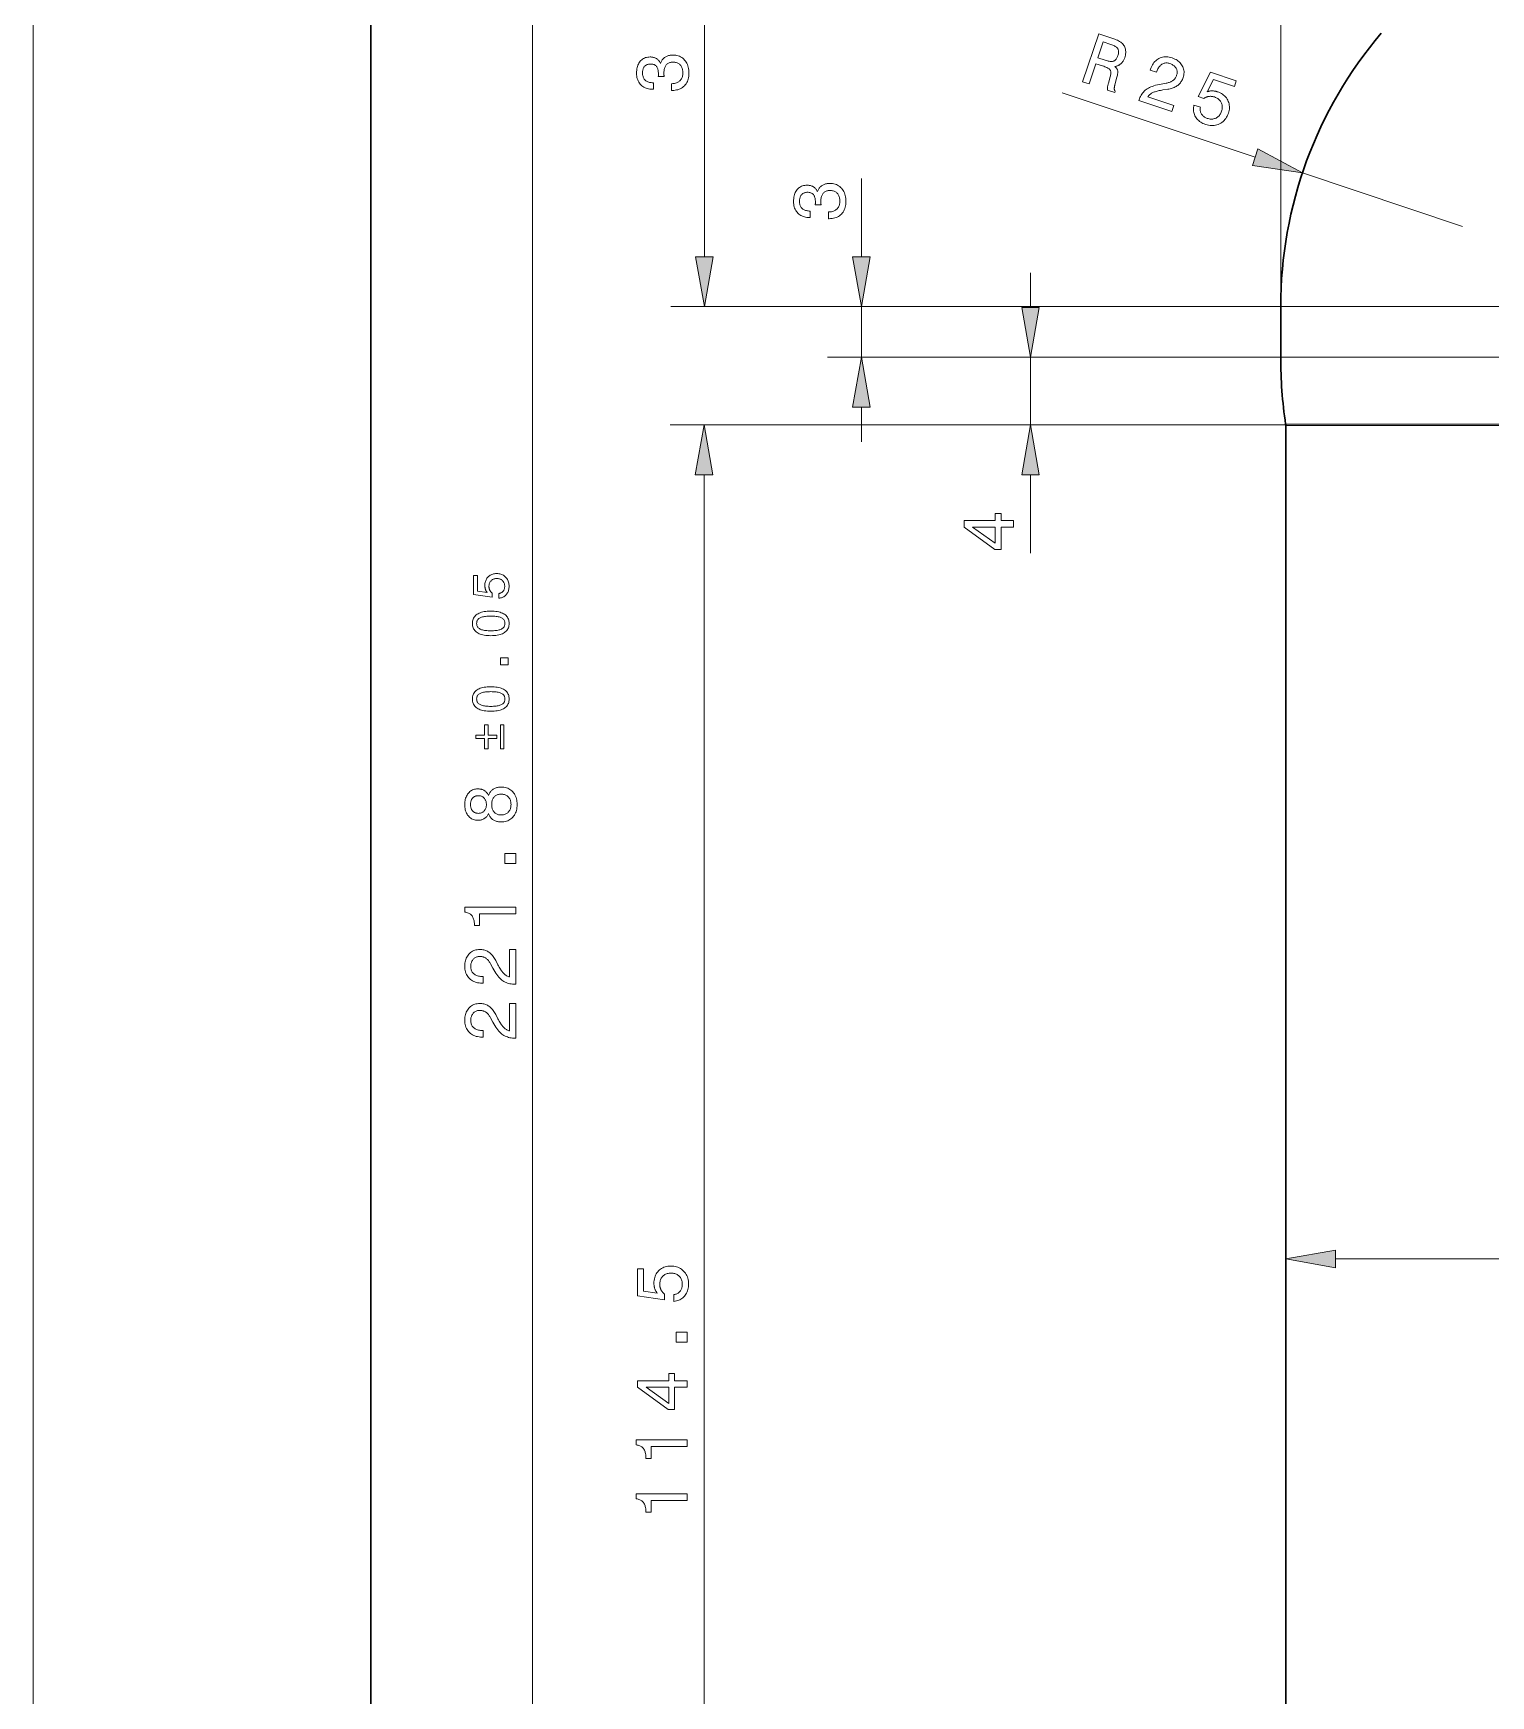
# Model space of a CAD drawing. Extents: x 0 to 297, y 0 to 420.
# Drawn here: x 0 to 86.4, y 210 to 308.5 of the extents above; entities that cross this region are included whole.
import ezdxf

# ---------------------------------------------------------------- set-up
doc = ezdxf.new("R2010")
doc.units = 0

msp = doc.modelspace()

# ---------------------------------------------------------------- linework, layer by layer
at = {"color": 7, "lineweight": 13}
for p, q in [((0, 0), (0, 420)), ((29.582, 154.747), (29.582, 370.638)), ((73.907, 292.293), (73.907, 330.163)), ((39.765, 295.247), (39.765, 320.338)), ((73.907, 292.293), (37.765, 292.293)), ((73.907, 292.293), (47.064, 292.293)), ((139.153, 292.293), (73.907, 292.293)), ((73.907, 289.293), (47.064, 289.293)), ((139.153, 289.293), (73.907, 289.293)), ((74.207, 285.293), (37.74, 285.293)), ((138.894, 285.329), (74.201, 285.329)), ((138.89, 285.255), (74.207, 285.255)), ((39.74, 173.747), (39.74, 282.338)), ((77.161, 235.88), (140.152, 235.88))]:
    msp.add_line(p, q, dxfattribs=at)
at = {"color": 7, "lineweight": 30}
for p, q in [((20, 5), (20, 415)), ((74.207, 170.83), (74.207, 285.255))]:
    msp.add_line(p, q, dxfattribs=at)
at = {"color": 7, "lineweight": 13, "ltscale": 0.301139}
msp.add_line((72.392, 301.148), (60.967, 304.964), dxfattribs=at)
at = {"color": 7, "lineweight": 13, "ltscale": 0.116125}
for p, q in [((49.064, 295.247), (49.064, 299.892)), ((59.084, 277.693), (59.084, 282.338))]:
    msp.add_line(p, q, dxfattribs=at)
at = {"color": 7, "lineweight": 13, "ltscale": 0.25}
msp.add_line((84.679, 297.044), (75.194, 300.212), dxfattribs=at)
at = {"color": 7, "lineweight": 13, "ltscale": 0.05114}
msp.add_line((59.084, 292.247), (59.084, 294.293), dxfattribs=at)
at = {"color": 7, "lineweight": 13, "ltscale": 0.075}
msp.add_line((49.064, 289.293), (49.064, 292.293), dxfattribs=at)
at = {"color": 7, "lineweight": 30, "ltscale": 0.075}
msp.add_line((73.907, 289.293), (73.907, 292.293), dxfattribs=at)
at = {"color": 7, "lineweight": 13, "ltscale": 0.420566}
msp.add_line((73.907, 289.293), (57.084, 289.293), dxfattribs=at)
at = {"color": 7, "lineweight": 13, "ltscale": 0.1}
msp.add_line((59.084, 285.293), (59.084, 289.293), dxfattribs=at)
at = {"color": 7, "lineweight": 13, "ltscale": 0.051139}
msp.add_line((49.064, 284.293), (49.064, 286.338), dxfattribs=at)
at = {"color": 7, "lineweight": 13, "ltscale": 0.428067}
msp.add_line((74.207, 285.293), (57.084, 285.293), dxfattribs=at)
at = {"color": 7, "lineweight": 13}
for points in [[(62.174, 305.615), (63.123, 308.456), (64.073, 308.139), (64.155, 308.11), (64.23, 308.077), (64.301, 308.042), (64.366, 308.005), (64.426, 307.964), (64.48, 307.92), (64.529, 307.874), (64.573, 307.825), (64.611, 307.773), (64.644, 307.718), (64.671, 307.661), (64.693, 307.602), (64.709, 307.54), (64.719, 307.476), (64.724, 307.409), (64.723, 307.34), (64.716, 307.269), (64.704, 307.196), (64.686, 307.12), (64.663, 307.042), (64.646, 306.996), (64.628, 306.953), (64.609, 306.911), (64.589, 306.872), (64.567, 306.834), (64.543, 306.799), (64.518, 306.765), (64.492, 306.734), (64.464, 306.705), (64.435, 306.678), (64.405, 306.653), (64.373, 306.63), (64.34, 306.609), (64.306, 306.591), (64.27, 306.574), (64.233, 306.56), (64.195, 306.548), (64.155, 306.538), (64.114, 306.53), (64.072, 306.524), (64.099, 306.503), (64.123, 306.483), (64.146, 306.461), (64.166, 306.439), (64.185, 306.417), (64.201, 306.394), (64.215, 306.37), (64.227, 306.346), (64.237, 306.321), (64.244, 306.296), (64.25, 306.269), (64.254, 306.239), (64.255, 306.207), (64.254, 306.171), (64.252, 306.133), (64.247, 306.092), (64.24, 306.048), (64.231, 306.001), (64.22, 305.951), (64.207, 305.898), (64.083, 305.426), (64.075, 305.397), (64.069, 305.368), (64.063, 305.341), (64.058, 305.316), (64.054, 305.292), (64.051, 305.269), (64.049, 305.248), (64.047, 305.228), (64.047, 305.21), (64.048, 305.194), (64.049, 305.178), (64.051, 305.163), (64.054, 305.148), (64.058, 305.134), (64.063, 305.12), (64.069, 305.107), (64.075, 305.094), (64.083, 305.082), (64.091, 305.07), (64.1, 305.058), (64.074, 304.98), (63.644, 305.124), (63.642, 305.135), (63.64, 305.148), (63.639, 305.161), (63.638, 305.175), (63.638, 305.19), (63.638, 305.206), (63.639, 305.222), (63.64, 305.24), (63.642, 305.258), (63.644, 305.277), (63.647, 305.298), (63.65, 305.319), (63.654, 305.342), (63.659, 305.366), (63.664, 305.391), (63.67, 305.417), (63.676, 305.445), (63.683, 305.473), (63.691, 305.503), (63.699, 305.535), (63.802, 305.909), (63.816, 305.964), (63.827, 306.016), (63.835, 306.064), (63.84, 306.109), (63.842, 306.151), (63.841, 306.189), (63.838, 306.224), (63.831, 306.256), (63.821, 306.284), (63.809, 306.309), (63.792, 306.333), (63.768, 306.357), (63.738, 306.381), (63.701, 306.405), (63.658, 306.43), (63.608, 306.455), (63.552, 306.48), (63.49, 306.506), (63.42, 306.531), (63.345, 306.558), (62.955, 306.688), (62.554, 305.488)], [(63.851, 307.827), (63.387, 307.982), (63.071, 307.036), (63.509, 306.889), (63.574, 306.869), (63.636, 306.852), (63.695, 306.839), (63.75, 306.829), (63.802, 306.822), (63.85, 306.819), (63.896, 306.82), (63.938, 306.825), (63.976, 306.832), (64.012, 306.844), (64.045, 306.859), (64.076, 306.878), (64.106, 306.9), (64.133, 306.927), (64.16, 306.957), (64.184, 306.991), (64.207, 307.029), (64.228, 307.071), (64.248, 307.116), (64.266, 307.166), (64.281, 307.215), (64.293, 307.262), (64.3, 307.308), (64.305, 307.351), (64.306, 307.393), (64.303, 307.432), (64.297, 307.47), (64.287, 307.505), (64.273, 307.539), (64.257, 307.57), (64.236, 307.6), (64.21, 307.629), (64.181, 307.657), (64.147, 307.684), (64.108, 307.71), (64.066, 307.736), (64.019, 307.76), (63.967, 307.783), (63.911, 307.805)], [(37.824, 305.104), (37.824, 305.502), (37.886, 305.505), (37.945, 305.511), (38.001, 305.521), (38.055, 305.533), (38.105, 305.549), (38.153, 305.568), (38.197, 305.59), (38.239, 305.616), (38.278, 305.644), (38.314, 305.676), (38.348, 305.711), (38.377, 305.749), (38.403, 305.789), (38.426, 305.832), (38.445, 305.877), (38.461, 305.926), (38.473, 305.977), (38.481, 306.03), (38.487, 306.086), (38.488, 306.145), (38.487, 306.203), (38.482, 306.258), (38.474, 306.311), (38.463, 306.361), (38.449, 306.409), (38.431, 306.454), (38.411, 306.497), (38.387, 306.537), (38.36, 306.575), (38.33, 306.61), (38.298, 306.643), (38.262, 306.671), (38.225, 306.697), (38.185, 306.719), (38.143, 306.738), (38.098, 306.753), (38.051, 306.765), (38.002, 306.773), (37.95, 306.778), (37.896, 306.78), (37.847, 306.778), (37.8, 306.773), (37.755, 306.765), (37.713, 306.753), (37.673, 306.738), (37.635, 306.72), (37.599, 306.698), (37.565, 306.673), (37.534, 306.644), (37.505, 306.612), (37.478, 306.578), (37.454, 306.54), (37.433, 306.5), (37.415, 306.457), (37.4, 306.411), (37.387, 306.362), (37.377, 306.311), (37.37, 306.257), (37.366, 306.201), (37.365, 306.141), (37.365, 306.133), (37.365, 306.124), (37.365, 306.116), (37.365, 306.107), (37.365, 306.098), (37.365, 306.089), (37.366, 306.08), (37.366, 306.071), (37.366, 306.062), (37.367, 306.053), (37.367, 306.043), (37.368, 306.033), (37.368, 306.022), (37.369, 306.011), (37.369, 305.999), (37.37, 305.986), (37.371, 305.973), (37.372, 305.96), (37.372, 305.945), (37.373, 305.93), (37.034, 305.93), (37.034, 305.94), (37.035, 305.949), (37.035, 305.958), (37.035, 305.967), (37.036, 305.976), (37.036, 305.985), (37.036, 305.993), (37.036, 306.002), (37.037, 306.01), (37.037, 306.019), (37.037, 306.027), (37.037, 306.036), (37.037, 306.044), (37.038, 306.052), (37.038, 306.06), (37.038, 306.067), (37.038, 306.075), (37.038, 306.082), (37.038, 306.09), (37.038, 306.097), (37.037, 306.154), (37.033, 306.207), (37.028, 306.258), (37.02, 306.306), (37.009, 306.35), (36.997, 306.392), (36.982, 306.43), (36.964, 306.466), (36.945, 306.499), (36.923, 306.528), (36.899, 306.555), (36.872, 306.579), (36.843, 306.6), (36.812, 306.618), (36.778, 306.633), (36.742, 306.646), (36.703, 306.656), (36.662, 306.663), (36.618, 306.667), (36.572, 306.668), (36.528, 306.667), (36.485, 306.663), (36.445, 306.656), (36.407, 306.647), (36.371, 306.634), (36.337, 306.619), (36.305, 306.602), (36.275, 306.581), (36.248, 306.558), (36.222, 306.532), (36.199, 306.504), (36.178, 306.473), (36.16, 306.44), (36.144, 306.404), (36.13, 306.367), (36.119, 306.326), (36.111, 306.284), (36.105, 306.238), (36.101, 306.191), (36.1, 306.141), (36.101, 306.085), (36.106, 306.032), (36.114, 305.982), (36.126, 305.934), (36.14, 305.889), (36.158, 305.847), (36.179, 305.807), (36.204, 305.771), (36.231, 305.737), (36.262, 305.706), (36.296, 305.678), (36.333, 305.652), (36.373, 305.63), (36.416, 305.611), (36.462, 305.594), (36.512, 305.581), (36.564, 305.571), (36.619, 305.563), (36.677, 305.559), (36.739, 305.557), (36.739, 305.174), (36.709, 305.174), (36.623, 305.176), (36.54, 305.184), (36.461, 305.197), (36.385, 305.215), (36.313, 305.238), (36.245, 305.266), (36.18, 305.299), (36.119, 305.337), (36.061, 305.381), (36.007, 305.43), (35.957, 305.483), (35.913, 305.539), (35.874, 305.599), (35.84, 305.663), (35.811, 305.73), (35.787, 305.801), (35.769, 305.876), (35.756, 305.954), (35.748, 306.035), (35.746, 306.12), (35.748, 306.21), (35.754, 306.296), (35.765, 306.377), (35.78, 306.455), (35.799, 306.528), (35.822, 306.597), (35.85, 306.662), (35.882, 306.723), (35.918, 306.78), (35.959, 306.833), (36.003, 306.881), (36.05, 306.924), (36.101, 306.962), (36.156, 306.995), (36.214, 307.022), (36.275, 307.045), (36.339, 307.063), (36.407, 307.076), (36.478, 307.083), (36.553, 307.086), (36.596, 307.085), (36.637, 307.082), (36.678, 307.077), (36.717, 307.07), (36.754, 307.062), (36.791, 307.051), (36.826, 307.039), (36.86, 307.024), (36.893, 307.008), (36.924, 306.99), (36.954, 306.97), (36.983, 306.948), (37.01, 306.924), (37.035, 306.898), (37.06, 306.871), (37.082, 306.842), (37.103, 306.811), (37.123, 306.778), (37.141, 306.743), (37.158, 306.706), (37.177, 306.754), (37.198, 306.799), (37.22, 306.841), (37.245, 306.881), (37.271, 306.919), (37.3, 306.955), (37.331, 306.988), (37.363, 307.019), (37.398, 307.048), (37.434, 307.074), (37.473, 307.098), (37.513, 307.119), (37.555, 307.138), (37.598, 307.154), (37.644, 307.168), (37.691, 307.179), (37.739, 307.188), (37.79, 307.195), (37.842, 307.198), (37.896, 307.2), (37.981, 307.197), (38.062, 307.188), (38.14, 307.173), (38.214, 307.152), (38.285, 307.126), (38.353, 307.093), (38.417, 307.055), (38.478, 307.011), (38.536, 306.96), (38.59, 306.904), (38.639, 306.843), (38.684, 306.779), (38.723, 306.71), (38.757, 306.637), (38.786, 306.561), (38.809, 306.48), (38.828, 306.396), (38.841, 306.308), (38.848, 306.216), (38.851, 306.12), (38.848, 306.029), (38.84, 305.942), (38.827, 305.859), (38.808, 305.779), (38.783, 305.703), (38.753, 305.631), (38.718, 305.563), (38.677, 305.498), (38.631, 305.437), (38.579, 305.38), (38.523, 305.328), (38.463, 305.281), (38.4, 305.239), (38.332, 305.203), (38.262, 305.173), (38.187, 305.148), (38.109, 305.129), (38.028, 305.115), (37.943, 305.107), (37.854, 305.104)], [(65.502, 304.503), (65.506, 304.515), (65.536, 304.598), (65.569, 304.676), (65.604, 304.75), (65.643, 304.82), (65.685, 304.886), (65.729, 304.948), (65.777, 305.006), (65.828, 305.06), (65.881, 305.109), (65.938, 305.155), (65.999, 305.197), (66.067, 305.237), (66.14, 305.275), (66.221, 305.311), (66.307, 305.345), (66.4, 305.376), (66.498, 305.405), (66.604, 305.432), (66.715, 305.457), (66.833, 305.479), (67.119, 305.53), (67.169, 305.54), (67.218, 305.551), (67.264, 305.564), (67.308, 305.578), (67.349, 305.593), (67.389, 305.609), (67.426, 305.627), (67.462, 305.647), (67.495, 305.667), (67.526, 305.689), (67.555, 305.713), (67.582, 305.738), (67.607, 305.765), (67.632, 305.794), (67.654, 305.824), (67.675, 305.856), (67.694, 305.89), (67.711, 305.925), (67.727, 305.962), (67.741, 306.001), (67.754, 306.046), (67.764, 306.09), (67.769, 306.133), (67.772, 306.176), (67.77, 306.218), (67.765, 306.259), (67.756, 306.3), (67.744, 306.34), (67.727, 306.379), (67.708, 306.417), (67.684, 306.455), (67.658, 306.49), (67.629, 306.523), (67.597, 306.553), (67.561, 306.582), (67.523, 306.609), (67.481, 306.634), (67.437, 306.656), (67.39, 306.677), (67.339, 306.695), (67.288, 306.71), (67.238, 306.721), (67.189, 306.728), (67.141, 306.73), (67.094, 306.728), (67.048, 306.722), (67.003, 306.712), (66.959, 306.697), (66.915, 306.678), (66.873, 306.655), (66.833, 306.628), (66.794, 306.597), (66.758, 306.563), (66.724, 306.525), (66.692, 306.483), (66.662, 306.438), (66.634, 306.389), (66.608, 306.337), (66.584, 306.281), (66.563, 306.221), (66.551, 306.187), (66.18, 306.311), (66.199, 306.369), (66.231, 306.456), (66.267, 306.538), (66.306, 306.614), (66.35, 306.685), (66.398, 306.751), (66.449, 306.811), (66.504, 306.865), (66.563, 306.914), (66.626, 306.958), (66.693, 306.996), (66.763, 307.029), (66.834, 307.054), (66.908, 307.074), (66.983, 307.087), (67.06, 307.093), (67.139, 307.093), (67.22, 307.086), (67.303, 307.073), (67.388, 307.054), (67.475, 307.028), (67.556, 306.998), (67.633, 306.964), (67.705, 306.927), (67.772, 306.887), (67.835, 306.842), (67.892, 306.794), (67.945, 306.743), (67.993, 306.688), (68.037, 306.629), (68.075, 306.567), (68.108, 306.502), (68.135, 306.436), (68.156, 306.369), (68.171, 306.301), (68.179, 306.232), (68.182, 306.161), (68.178, 306.089), (68.168, 306.016), (68.152, 305.942), (68.129, 305.867), (68.108, 305.809), (68.085, 305.754), (68.059, 305.701), (68.03, 305.651), (67.999, 305.604), (67.966, 305.558), (67.929, 305.516), (67.891, 305.475), (67.849, 305.438), (67.805, 305.402), (67.759, 305.369), (67.709, 305.339), (67.657, 305.31), (67.602, 305.284), (67.545, 305.26), (67.484, 305.239), (67.421, 305.219), (67.354, 305.202), (67.285, 305.187), (67.214, 305.174), (66.933, 305.133), (66.855, 305.119), (66.78, 305.106), (66.71, 305.092), (66.644, 305.077), (66.583, 305.061), (66.525, 305.045), (66.471, 305.028), (66.421, 305.011), (66.376, 304.993), (66.334, 304.975), (66.296, 304.955), (66.259, 304.934), (66.224, 304.912), (66.191, 304.888), (66.16, 304.863), (66.13, 304.837), (66.102, 304.809), (66.076, 304.78), (66.052, 304.75), (66.03, 304.718), (67.574, 304.203), (67.456, 303.851)], [(68.768, 304.237), (69.148, 304.111), (69.141, 304.064), (69.138, 304.02), (69.137, 303.976), (69.139, 303.933), (69.145, 303.892), (69.153, 303.851), (69.165, 303.812), (69.179, 303.774), (69.196, 303.737), (69.217, 303.702), (69.24, 303.668), (69.265, 303.636), (69.293, 303.605), (69.324, 303.577), (69.357, 303.551), (69.393, 303.526), (69.431, 303.504), (69.471, 303.483), (69.514, 303.465), (69.56, 303.448), (69.617, 303.431), (69.672, 303.419), (69.727, 303.41), (69.78, 303.406), (69.832, 303.406), (69.884, 303.41), (69.934, 303.418), (69.983, 303.431), (70.031, 303.448), (70.078, 303.469), (70.123, 303.494), (70.165, 303.522), (70.205, 303.553), (70.242, 303.588), (70.276, 303.627), (70.307, 303.668), (70.336, 303.713), (70.361, 303.762), (70.384, 303.813), (70.405, 303.868), (70.422, 303.926), (70.435, 303.982), (70.444, 304.037), (70.448, 304.091), (70.449, 304.143), (70.445, 304.195), (70.437, 304.245), (70.424, 304.294), (70.408, 304.341), (70.387, 304.388), (70.362, 304.432), (70.334, 304.474), (70.303, 304.514), (70.267, 304.55), (70.229, 304.584), (70.187, 304.615), (70.141, 304.644), (70.092, 304.67), (70.039, 304.693), (69.983, 304.714), (69.95, 304.724), (69.917, 304.733), (69.884, 304.741), (69.851, 304.746), (69.818, 304.751), (69.786, 304.753), (69.754, 304.755), (69.722, 304.754), (69.69, 304.753), (69.658, 304.749), (69.626, 304.744), (69.595, 304.738), (69.563, 304.73), (69.533, 304.721), (69.502, 304.71), (69.472, 304.698), (69.442, 304.684), (69.412, 304.668), (69.382, 304.652), (69.353, 304.633), (69.027, 304.742), (69.755, 306.175), (71.275, 305.667), (71.162, 305.331), (69.917, 305.747), (69.547, 305.02), (69.573, 305.03), (69.601, 305.04), (69.628, 305.048), (69.656, 305.056), (69.685, 305.062), (69.713, 305.067), (69.743, 305.071), (69.773, 305.074), (69.803, 305.076), (69.834, 305.076), (69.865, 305.076), (69.896, 305.074), (69.927, 305.072), (69.959, 305.068), (69.991, 305.063), (70.022, 305.057), (70.055, 305.05), (70.087, 305.042), (70.119, 305.032), (70.152, 305.022), (70.237, 304.991), (70.317, 304.955), (70.392, 304.916), (70.461, 304.873), (70.526, 304.825), (70.585, 304.773), (70.639, 304.718), (70.688, 304.658), (70.732, 304.594), (70.77, 304.527), (70.803, 304.456), (70.829, 304.384), (70.849, 304.311), (70.863, 304.236), (70.87, 304.159), (70.871, 304.081), (70.865, 304.002), (70.853, 303.921), (70.834, 303.839), (70.809, 303.756), (70.777, 303.669), (70.741, 303.587), (70.699, 303.511), (70.654, 303.44), (70.603, 303.374), (70.549, 303.313), (70.489, 303.258), (70.425, 303.208), (70.357, 303.164), (70.284, 303.124), (70.208, 303.091), (70.131, 303.064), (70.052, 303.044), (69.971, 303.031), (69.889, 303.025), (69.805, 303.025), (69.72, 303.032), (69.633, 303.045), (69.544, 303.065), (69.454, 303.092), (69.376, 303.121), (69.302, 303.153), (69.232, 303.189), (69.167, 303.229), (69.106, 303.272), (69.049, 303.319), (68.996, 303.369), (68.947, 303.423), (68.903, 303.481), (68.863, 303.542), (68.828, 303.606), (68.799, 303.671), (68.775, 303.737), (68.757, 303.805), (68.745, 303.874), (68.738, 303.944), (68.737, 304.015), (68.742, 304.088), (68.752, 304.162)], [(72.227, 300.654), (75.194, 300.212), (72.557, 301.642)], [(47.124, 297.503), (47.124, 297.902), (47.186, 297.905), (47.245, 297.911), (47.301, 297.92), (47.354, 297.933), (47.404, 297.949), (47.452, 297.968), (47.497, 297.99), (47.539, 298.015), (47.578, 298.044), (47.614, 298.076), (47.647, 298.111), (47.677, 298.148), (47.703, 298.188), (47.725, 298.231), (47.744, 298.277), (47.76, 298.325), (47.772, 298.376), (47.781, 298.43), (47.786, 298.486), (47.788, 298.545), (47.786, 298.603), (47.781, 298.658), (47.774, 298.711), (47.763, 298.761), (47.748, 298.809), (47.731, 298.854), (47.71, 298.897), (47.687, 298.937), (47.66, 298.975), (47.63, 299.01), (47.597, 299.042), (47.562, 299.071), (47.524, 299.096), (47.484, 299.118), (47.442, 299.137), (47.397, 299.152), (47.35, 299.164), (47.301, 299.173), (47.249, 299.178), (47.195, 299.179), (47.146, 299.178), (47.099, 299.173), (47.055, 299.164), (47.012, 299.153), (46.972, 299.138), (46.934, 299.119), (46.898, 299.097), (46.865, 299.072), (46.833, 299.044), (46.804, 299.012), (46.778, 298.977), (46.754, 298.939), (46.733, 298.899), (46.715, 298.856), (46.699, 298.81), (46.687, 298.762), (46.677, 298.711), (46.67, 298.657), (46.666, 298.6), (46.664, 298.541), (46.664, 298.532), (46.664, 298.524), (46.664, 298.515), (46.664, 298.506), (46.665, 298.497), (46.665, 298.489), (46.665, 298.48), (46.665, 298.47), (46.666, 298.461), (46.666, 298.452), (46.667, 298.443), (46.667, 298.432), (46.668, 298.422), (46.668, 298.41), (46.669, 298.398), (46.67, 298.386), (46.67, 298.373), (46.671, 298.359), (46.672, 298.345), (46.673, 298.33), (46.333, 298.33), (46.334, 298.339), (46.334, 298.348), (46.334, 298.357), (46.335, 298.366), (46.335, 298.375), (46.335, 298.384), (46.336, 298.393), (46.336, 298.401), (46.336, 298.41), (46.336, 298.418), (46.337, 298.427), (46.337, 298.435), (46.337, 298.443), (46.337, 298.451), (46.337, 298.459), (46.337, 298.467), (46.337, 298.474), (46.337, 298.482), (46.337, 298.489), (46.337, 298.496), (46.336, 298.553), (46.333, 298.607), (46.327, 298.657), (46.319, 298.705), (46.309, 298.75), (46.296, 298.791), (46.281, 298.83), (46.264, 298.865), (46.244, 298.898), (46.222, 298.928), (46.198, 298.954), (46.172, 298.978), (46.143, 298.999), (46.111, 299.017), (46.077, 299.033), (46.041, 299.045), (46.002, 299.055), (45.961, 299.062), (45.917, 299.066), (45.871, 299.068), (45.827, 299.066), (45.785, 299.062), (45.744, 299.055), (45.706, 299.046), (45.67, 299.034), (45.636, 299.019), (45.604, 299.001), (45.575, 298.981), (45.547, 298.958), (45.521, 298.932), (45.498, 298.903), (45.477, 298.873), (45.459, 298.839), (45.443, 298.804), (45.43, 298.766), (45.419, 298.726), (45.41, 298.683), (45.404, 298.638), (45.4, 298.59), (45.399, 298.541), (45.401, 298.485), (45.406, 298.431), (45.414, 298.381), (45.425, 298.333), (45.44, 298.288), (45.458, 298.246), (45.479, 298.207), (45.503, 298.17), (45.531, 298.136), (45.562, 298.105), (45.596, 298.077), (45.633, 298.052), (45.673, 298.03), (45.716, 298.01), (45.762, 297.994), (45.811, 297.98), (45.863, 297.97), (45.918, 297.963), (45.977, 297.958), (46.038, 297.957), (46.038, 297.573), (46.008, 297.573), (45.922, 297.576), (45.839, 297.583), (45.76, 297.596), (45.685, 297.614), (45.613, 297.637), (45.544, 297.665), (45.479, 297.698), (45.418, 297.737), (45.361, 297.78), (45.306, 297.829), (45.257, 297.882), (45.212, 297.939), (45.173, 297.999), (45.139, 298.063), (45.11, 298.13), (45.087, 298.201), (45.069, 298.275), (45.055, 298.353), (45.048, 298.435), (45.045, 298.52), (45.047, 298.609), (45.054, 298.695), (45.064, 298.777), (45.079, 298.854), (45.098, 298.928), (45.122, 298.997), (45.149, 299.062), (45.181, 299.123), (45.217, 299.18), (45.258, 299.232), (45.302, 299.28), (45.35, 299.323), (45.401, 299.361), (45.455, 299.394), (45.513, 299.422), (45.574, 299.445), (45.639, 299.462), (45.707, 299.475), (45.778, 299.483), (45.852, 299.485), (45.895, 299.484), (45.937, 299.481), (45.977, 299.477), (46.016, 299.47), (46.054, 299.461), (46.09, 299.451), (46.125, 299.438), (46.159, 299.424), (46.192, 299.407), (46.224, 299.389), (46.254, 299.369), (46.282, 299.347), (46.309, 299.323), (46.335, 299.298), (46.359, 299.27), (46.382, 299.241), (46.403, 299.21), (46.423, 299.177), (46.441, 299.142), (46.458, 299.106), (46.476, 299.153), (46.497, 299.198), (46.52, 299.241), (46.544, 299.281), (46.571, 299.319), (46.599, 299.354), (46.63, 299.388), (46.663, 299.419), (46.697, 299.447), (46.734, 299.474), (46.772, 299.497), (46.812, 299.519), (46.854, 299.538), (46.898, 299.554), (46.943, 299.568), (46.99, 299.579), (47.039, 299.588), (47.089, 299.594), (47.141, 299.598), (47.195, 299.599), (47.28, 299.596), (47.361, 299.587), (47.439, 299.572), (47.514, 299.552), (47.585, 299.525), (47.653, 299.493), (47.717, 299.454), (47.778, 299.41), (47.835, 299.36), (47.889, 299.304), (47.939, 299.243), (47.983, 299.178), (48.022, 299.109), (48.056, 299.037), (48.085, 298.96), (48.109, 298.88), (48.127, 298.796), (48.14, 298.707), (48.148, 298.615), (48.15, 298.52), (48.148, 298.429), (48.14, 298.342), (48.126, 298.258), (48.107, 298.179), (48.082, 298.103), (48.053, 298.031), (48.017, 297.962), (47.976, 297.898), (47.93, 297.837), (47.878, 297.78), (47.822, 297.727), (47.762, 297.68), (47.699, 297.639), (47.632, 297.603), (47.561, 297.572), (47.487, 297.548), (47.409, 297.528), (47.327, 297.514), (47.242, 297.506), (47.153, 297.503)], [(39.244, 295.247), (39.765, 292.293), (40.286, 295.247)], [(48.543, 295.247), (49.064, 292.293), (49.585, 295.247)], [(58.563, 292.247), (59.084, 289.293), (59.605, 292.247)], [(49.585, 286.338), (49.064, 289.293), (48.543, 286.338)], [(40.261, 282.338), (39.74, 285.293), (39.219, 282.338)], [(59.605, 282.338), (59.084, 285.293), (58.563, 282.338)], [(58.084, 279.23), (57.342, 279.23), (57.342, 277.912), (56.963, 277.912), (55.152, 279.226), (55.152, 279.618), (56.996, 279.618), (56.996, 280.046), (57.342, 280.046), (57.342, 279.618), (58.084, 279.618)], [(56.996, 278.275), (56.996, 279.23), (55.653, 279.23)], [(27.585, 275.018), (27.585, 275.298), (27.617, 275.304), (27.647, 275.312), (27.676, 275.321), (27.704, 275.332), (27.73, 275.345), (27.755, 275.359), (27.779, 275.376), (27.801, 275.394), (27.821, 275.413), (27.841, 275.435), (27.858, 275.458), (27.874, 275.482), (27.888, 275.507), (27.9, 275.534), (27.91, 275.562), (27.918, 275.591), (27.924, 275.621), (27.929, 275.652), (27.932, 275.685), (27.933, 275.719), (27.932, 275.76), (27.928, 275.8), (27.921, 275.838), (27.912, 275.875), (27.901, 275.909), (27.887, 275.942), (27.87, 275.974), (27.851, 276.004), (27.829, 276.032), (27.804, 276.058), (27.778, 276.083), (27.75, 276.105), (27.72, 276.124), (27.689, 276.141), (27.656, 276.155), (27.621, 276.166), (27.585, 276.175), (27.547, 276.182), (27.508, 276.185), (27.466, 276.187), (27.425, 276.185), (27.384, 276.182), (27.346, 276.175), (27.309, 276.166), (27.274, 276.155), (27.241, 276.141), (27.21, 276.125), (27.18, 276.105), (27.152, 276.084), (27.126, 276.06), (27.101, 276.034), (27.08, 276.006), (27.061, 275.976), (27.044, 275.944), (27.03, 275.911), (27.019, 275.876), (27.01, 275.839), (27.004, 275.801), (27, 275.761), (26.999, 275.719), (26.999, 275.695), (27.001, 275.671), (27.003, 275.647), (27.006, 275.624), (27.011, 275.602), (27.016, 275.58), (27.022, 275.558), (27.03, 275.537), (27.038, 275.516), (27.047, 275.495), (27.058, 275.475), (27.069, 275.456), (27.081, 275.437), (27.094, 275.419), (27.108, 275.401), (27.123, 275.383), (27.139, 275.366), (27.155, 275.35), (27.173, 275.334), (27.192, 275.319), (27.192, 275.078), (26.079, 275.244), (26.079, 276.365), (26.327, 276.365), (26.327, 275.446), (26.892, 275.362), (26.879, 275.377), (26.867, 275.393), (26.855, 275.409), (26.844, 275.426), (26.834, 275.444), (26.824, 275.462), (26.815, 275.48), (26.806, 275.5), (26.799, 275.519), (26.791, 275.54), (26.785, 275.56), (26.779, 275.581), (26.774, 275.603), (26.769, 275.625), (26.765, 275.647), (26.762, 275.669), (26.76, 275.692), (26.758, 275.716), (26.757, 275.739), (26.757, 275.763), (26.759, 275.827), (26.764, 275.887), (26.774, 275.946), (26.787, 276.002), (26.805, 276.055), (26.826, 276.106), (26.851, 276.154), (26.879, 276.2), (26.912, 276.243), (26.948, 276.283), (26.988, 276.321), (27.03, 276.354), (27.074, 276.384), (27.121, 276.409), (27.17, 276.431), (27.222, 276.449), (27.276, 276.463), (27.332, 276.473), (27.391, 276.478), (27.452, 276.48), (27.517, 276.478), (27.579, 276.472), (27.639, 276.462), (27.696, 276.447), (27.751, 276.428), (27.803, 276.405), (27.853, 276.378), (27.9, 276.347), (27.945, 276.311), (27.987, 276.272), (28.026, 276.229), (28.061, 276.183), (28.092, 276.135), (28.119, 276.084), (28.141, 276.031), (28.16, 275.976), (28.174, 275.917), (28.184, 275.857), (28.19, 275.793), (28.193, 275.728), (28.191, 275.669), (28.186, 275.613), (28.177, 275.559), (28.166, 275.507), (28.151, 275.456), (28.132, 275.408), (28.11, 275.362), (28.085, 275.318), (28.057, 275.276), (28.025, 275.236), (27.99, 275.198), (27.954, 275.164), (27.915, 275.134), (27.874, 275.107), (27.831, 275.083), (27.786, 275.063), (27.739, 275.047), (27.689, 275.034), (27.638, 275.024)], [(27.108, 272.8), (27.004, 272.802), (26.905, 272.807), (26.811, 272.817), (26.722, 272.83), (26.639, 272.846), (26.56, 272.867), (26.487, 272.891), (26.418, 272.919), (26.355, 272.95), (26.297, 272.986), (26.244, 273.025), (26.197, 273.067), (26.155, 273.113), (26.119, 273.162), (26.088, 273.214), (26.063, 273.27), (26.044, 273.329), (26.03, 273.392), (26.022, 273.458), (26.019, 273.527), (26.021, 273.597), (26.03, 273.664), (26.044, 273.727), (26.063, 273.786), (26.088, 273.842), (26.118, 273.895), (26.154, 273.944), (26.195, 273.989), (26.242, 274.031), (26.295, 274.07), (26.353, 274.105), (26.416, 274.136), (26.484, 274.163), (26.557, 274.187), (26.636, 274.208), (26.72, 274.224), (26.809, 274.237), (26.903, 274.246), (27.003, 274.252), (27.108, 274.253), (27.212, 274.252), (27.312, 274.246), (27.406, 274.237), (27.495, 274.224), (27.578, 274.208), (27.657, 274.187), (27.73, 274.163), (27.798, 274.136), (27.861, 274.105), (27.918, 274.07), (27.97, 274.031), (28.017, 273.989), (28.058, 273.944), (28.094, 273.895), (28.124, 273.842), (28.149, 273.786), (28.168, 273.727), (28.182, 273.664), (28.19, 273.597), (28.193, 273.527), (28.19, 273.458), (28.181, 273.392), (28.168, 273.329), (28.148, 273.27), (28.124, 273.214), (28.093, 273.162), (28.057, 273.113), (28.016, 273.067), (27.969, 273.025), (27.917, 272.986), (27.859, 272.95), (27.796, 272.919), (27.728, 272.891), (27.655, 272.867), (27.576, 272.846), (27.493, 272.83), (27.404, 272.817), (27.311, 272.807), (27.212, 272.802)], [(27.108, 273.089), (27.192, 273.09), (27.272, 273.093), (27.347, 273.099), (27.418, 273.106), (27.484, 273.116), (27.545, 273.127), (27.601, 273.141), (27.653, 273.157), (27.701, 273.175), (27.743, 273.195), (27.781, 273.218), (27.816, 273.243), (27.846, 273.27), (27.872, 273.299), (27.894, 273.331), (27.912, 273.366), (27.926, 273.403), (27.937, 273.442), (27.943, 273.483), (27.945, 273.527), (27.943, 273.572), (27.937, 273.613), (27.927, 273.653), (27.913, 273.689), (27.895, 273.724), (27.873, 273.756), (27.847, 273.785), (27.817, 273.812), (27.783, 273.837), (27.745, 273.859), (27.703, 273.878), (27.656, 273.896), (27.604, 273.912), (27.548, 273.925), (27.486, 273.937), (27.42, 273.946), (27.349, 273.953), (27.274, 273.959), (27.193, 273.962), (27.108, 273.963), (27.022, 273.962), (26.942, 273.959), (26.866, 273.953), (26.795, 273.946), (26.728, 273.937), (26.667, 273.925), (26.61, 273.912), (26.558, 273.896), (26.511, 273.878), (26.469, 273.859), (26.431, 273.837), (26.397, 273.812), (26.367, 273.785), (26.341, 273.756), (26.319, 273.724), (26.301, 273.689), (26.288, 273.653), (26.278, 273.613), (26.272, 273.572), (26.27, 273.527), (26.272, 273.483), (26.278, 273.442), (26.288, 273.403), (26.302, 273.366), (26.32, 273.331), (26.342, 273.299), (26.368, 273.27), (26.399, 273.243), (26.433, 273.218), (26.471, 273.195), (26.514, 273.175), (26.561, 273.157), (26.613, 273.141), (26.67, 273.127), (26.731, 273.116), (26.797, 273.106), (26.868, 273.099), (26.943, 273.093), (27.023, 273.09)], [(28.132, 271.081), (27.682, 271.081), (27.682, 271.498), (28.132, 271.498)], [(27.108, 268.322), (27.004, 268.324), (26.905, 268.33), (26.811, 268.339), (26.722, 268.352), (26.639, 268.369), (26.56, 268.389), (26.487, 268.414), (26.418, 268.441), (26.355, 268.473), (26.297, 268.508), (26.244, 268.547), (26.197, 268.59), (26.155, 268.635), (26.119, 268.684), (26.088, 268.737), (26.063, 268.793), (26.044, 268.852), (26.03, 268.914), (26.022, 268.981), (26.019, 269.05), (26.021, 269.12), (26.03, 269.186), (26.044, 269.249), (26.063, 269.309), (26.088, 269.365), (26.118, 269.417), (26.154, 269.466), (26.195, 269.512), (26.242, 269.554), (26.295, 269.592), (26.353, 269.627), (26.416, 269.658), (26.484, 269.686), (26.557, 269.71), (26.636, 269.73), (26.72, 269.747), (26.809, 269.759), (26.903, 269.769), (27.003, 269.774), (27.108, 269.776), (27.212, 269.774), (27.312, 269.769), (27.406, 269.759), (27.495, 269.747), (27.578, 269.73), (27.657, 269.71), (27.73, 269.686), (27.798, 269.658), (27.861, 269.627), (27.918, 269.592), (27.97, 269.554), (28.017, 269.512), (28.058, 269.466), (28.094, 269.417), (28.124, 269.365), (28.149, 269.309), (28.168, 269.249), (28.182, 269.186), (28.19, 269.12), (28.193, 269.05), (28.19, 268.981), (28.181, 268.914), (28.168, 268.852), (28.148, 268.793), (28.124, 268.737), (28.093, 268.684), (28.057, 268.635), (28.016, 268.59), (27.969, 268.547), (27.917, 268.508), (27.859, 268.473), (27.796, 268.441), (27.728, 268.414), (27.655, 268.389), (27.576, 268.369), (27.493, 268.352), (27.404, 268.339), (27.311, 268.33), (27.212, 268.324)], [(27.108, 268.612), (27.192, 268.613), (27.272, 268.616), (27.347, 268.621), (27.418, 268.629), (27.484, 268.638), (27.545, 268.65), (27.601, 268.664), (27.653, 268.68), (27.701, 268.698), (27.743, 268.718), (27.781, 268.74), (27.816, 268.765), (27.846, 268.792), (27.872, 268.822), (27.894, 268.854), (27.912, 268.888), (27.926, 268.925), (27.937, 268.964), (27.943, 269.006), (27.945, 269.05), (27.943, 269.094), (27.937, 269.136), (27.927, 269.175), (27.913, 269.212), (27.895, 269.246), (27.873, 269.278), (27.847, 269.308), (27.817, 269.335), (27.783, 269.359), (27.745, 269.381), (27.703, 269.401), (27.656, 269.419), (27.604, 269.434), (27.548, 269.448), (27.486, 269.459), (27.42, 269.469), (27.349, 269.476), (27.274, 269.481), (27.193, 269.484), (27.108, 269.485), (27.022, 269.484), (26.942, 269.481), (26.866, 269.476), (26.795, 269.469), (26.728, 269.459), (26.667, 269.448), (26.61, 269.434), (26.558, 269.419), (26.511, 269.401), (26.469, 269.381), (26.431, 269.359), (26.397, 269.335), (26.367, 269.308), (26.341, 269.278), (26.319, 269.246), (26.301, 269.212), (26.288, 269.175), (26.278, 269.136), (26.272, 269.094), (26.27, 269.05), (26.272, 269.006), (26.278, 268.964), (26.288, 268.925), (26.302, 268.888), (26.32, 268.854), (26.342, 268.822), (26.368, 268.792), (26.399, 268.765), (26.433, 268.74), (26.471, 268.718), (26.514, 268.698), (26.561, 268.68), (26.613, 268.664), (26.67, 268.65), (26.731, 268.638), (26.797, 268.629), (26.868, 268.621), (26.943, 268.616), (27.023, 268.613)], [(27.474, 266.706), (26.95, 266.706), (26.95, 266.107), (26.745, 266.107), (26.745, 266.706), (26.225, 266.706), (26.225, 266.915), (26.745, 266.915), (26.745, 267.514), (26.95, 267.514), (26.95, 266.915), (27.474, 266.915)], [(27.679, 266.107), (27.679, 267.514), (27.887, 267.514), (27.887, 266.107)], [(26.967, 262.261), (26.948, 262.222), (26.928, 262.186), (26.907, 262.151), (26.884, 262.118), (26.86, 262.087), (26.835, 262.059), (26.808, 262.032), (26.78, 262.007), (26.751, 261.984), (26.72, 261.964), (26.689, 261.945), (26.655, 261.928), (26.62, 261.913), (26.584, 261.9), (26.547, 261.889), (26.507, 261.88), (26.467, 261.873), (26.425, 261.868), (26.382, 261.865), (26.337, 261.865), (26.269, 261.867), (26.204, 261.875), (26.142, 261.888), (26.082, 261.906), (26.025, 261.929), (25.971, 261.957), (25.919, 261.991), (25.869, 262.03), (25.822, 262.074), (25.778, 262.123), (25.737, 262.176), (25.701, 262.232), (25.668, 262.292), (25.64, 262.354), (25.617, 262.42), (25.597, 262.489), (25.582, 262.561), (25.572, 262.636), (25.565, 262.715), (25.563, 262.796), (25.565, 262.878), (25.572, 262.957), (25.582, 263.032), (25.597, 263.104), (25.617, 263.173), (25.64, 263.239), (25.668, 263.302), (25.701, 263.361), (25.737, 263.417), (25.778, 263.47), (25.822, 263.519), (25.869, 263.562), (25.919, 263.601), (25.971, 263.634), (26.025, 263.662), (26.082, 263.685), (26.142, 263.703), (26.204, 263.716), (26.269, 263.724), (26.337, 263.726), (26.382, 263.725), (26.426, 263.722), (26.468, 263.717), (26.509, 263.711), (26.548, 263.702), (26.586, 263.691), (26.622, 263.679), (26.657, 263.664), (26.691, 263.648), (26.723, 263.629), (26.753, 263.609), (26.782, 263.586), (26.81, 263.562), (26.837, 263.535), (26.862, 263.506), (26.885, 263.476), (26.908, 263.443), (26.929, 263.408), (26.949, 263.371), (26.967, 263.332), (26.987, 263.38), (27.008, 263.426), (27.032, 263.469), (27.057, 263.51), (27.085, 263.548), (27.114, 263.584), (27.146, 263.618), (27.179, 263.649), (27.214, 263.678), (27.252, 263.704), (27.291, 263.728), (27.332, 263.749), (27.375, 263.768), (27.419, 263.784), (27.465, 263.798), (27.513, 263.809), (27.563, 263.818), (27.614, 263.824), (27.667, 263.828), (27.722, 263.829), (27.807, 263.827), (27.888, 263.818), (27.965, 263.804), (28.04, 263.785), (28.11, 263.76), (28.177, 263.729), (28.241, 263.693), (28.301, 263.651), (28.358, 263.603), (28.411, 263.55), (28.46, 263.492), (28.504, 263.43), (28.542, 263.365), (28.576, 263.295), (28.604, 263.222), (28.627, 263.145), (28.645, 263.063), (28.658, 262.978), (28.666, 262.889), (28.668, 262.796), (28.666, 262.703), (28.658, 262.614), (28.645, 262.529), (28.627, 262.448), (28.604, 262.371), (28.576, 262.298), (28.542, 262.228), (28.504, 262.163), (28.46, 262.101), (28.411, 262.044), (28.358, 261.991), (28.301, 261.944), (28.241, 261.902), (28.177, 261.866), (28.11, 261.835), (28.04, 261.81), (27.965, 261.79), (27.888, 261.777), (27.807, 261.768), (27.722, 261.765), (27.667, 261.767), (27.614, 261.77), (27.563, 261.777), (27.513, 261.785), (27.465, 261.797), (27.419, 261.811), (27.375, 261.827), (27.332, 261.846), (27.291, 261.867), (27.252, 261.891), (27.214, 261.917), (27.179, 261.946), (27.146, 261.977), (27.114, 262.01), (27.085, 262.046), (27.057, 262.084), (27.032, 262.125), (27.008, 262.168), (26.987, 262.213)], [(26.37, 262.276), (26.413, 262.277), (26.453, 262.281), (26.492, 262.288), (26.529, 262.298), (26.564, 262.311), (26.598, 262.327), (26.63, 262.345), (26.661, 262.367), (26.689, 262.391), (26.716, 262.418), (26.741, 262.447), (26.763, 262.479), (26.783, 262.512), (26.8, 262.547), (26.814, 262.584), (26.826, 262.622), (26.835, 262.663), (26.842, 262.706), (26.846, 262.75), (26.847, 262.796), (26.846, 262.843), (26.842, 262.888), (26.835, 262.931), (26.826, 262.972), (26.814, 263.011), (26.8, 263.048), (26.783, 263.083), (26.763, 263.116), (26.741, 263.147), (26.716, 263.177), (26.689, 263.204), (26.661, 263.228), (26.63, 263.249), (26.598, 263.268), (26.564, 263.284), (26.529, 263.296), (26.492, 263.306), (26.453, 263.313), (26.413, 263.318), (26.37, 263.319), (26.328, 263.318), (26.288, 263.314), (26.25, 263.307), (26.213, 263.297), (26.178, 263.284), (26.145, 263.269), (26.114, 263.251), (26.085, 263.23), (26.058, 263.206), (26.032, 263.18), (26.009, 263.151), (25.988, 263.12), (25.969, 263.087), (25.953, 263.052), (25.94, 263.015), (25.929, 262.975), (25.92, 262.934), (25.914, 262.89), (25.91, 262.844), (25.909, 262.796), (25.91, 262.749), (25.914, 262.703), (25.92, 262.66), (25.929, 262.619), (25.94, 262.58), (25.953, 262.543), (25.969, 262.508), (25.988, 262.475), (26.009, 262.444), (26.032, 262.415), (26.058, 262.388), (26.085, 262.365), (26.114, 262.344), (26.145, 262.326), (26.178, 262.31), (26.213, 262.298), (26.25, 262.288), (26.288, 262.281), (26.328, 262.277)], [(27.713, 262.181), (27.767, 262.182), (27.818, 262.187), (27.868, 262.196), (27.914, 262.207), (27.959, 262.222), (28.001, 262.24), (28.041, 262.262), (28.078, 262.287), (28.114, 262.315), (28.147, 262.346), (28.177, 262.381), (28.204, 262.417), (28.228, 262.456), (28.249, 262.498), (28.266, 262.542), (28.28, 262.588), (28.292, 262.636), (28.299, 262.687), (28.304, 262.741), (28.306, 262.796), (28.304, 262.852), (28.299, 262.906), (28.292, 262.957), (28.28, 263.006), (28.266, 263.053), (28.249, 263.097), (28.228, 263.138), (28.204, 263.177), (28.177, 263.214), (28.147, 263.249), (28.114, 263.28), (28.078, 263.308), (28.041, 263.333), (28.001, 263.354), (27.959, 263.373), (27.914, 263.388), (27.868, 263.399), (27.818, 263.407), (27.767, 263.412), (27.713, 263.414), (27.663, 263.412), (27.616, 263.407), (27.57, 263.399), (27.526, 263.388), (27.485, 263.373), (27.446, 263.355), (27.408, 263.333), (27.373, 263.309), (27.34, 263.281), (27.31, 263.25), (27.281, 263.215), (27.256, 263.179), (27.234, 263.14), (27.215, 263.098), (27.198, 263.054), (27.185, 263.008), (27.174, 262.958), (27.167, 262.907), (27.163, 262.853), (27.161, 262.796), (27.163, 262.74), (27.167, 262.687), (27.174, 262.635), (27.185, 262.587), (27.198, 262.54), (27.215, 262.496), (27.234, 262.455), (27.256, 262.416), (27.281, 262.379), (27.31, 262.345), (27.34, 262.314), (27.373, 262.286), (27.408, 262.261), (27.446, 262.24), (27.485, 262.222), (27.526, 262.207), (27.57, 262.196), (27.616, 262.187), (27.663, 262.182)], [(28.582, 259.301), (27.939, 259.301), (27.939, 259.898), (28.582, 259.898)], [(28.582, 256.324), (26.448, 256.324), (26.448, 255.624), (26.143, 255.624), (26.14, 255.699), (26.135, 255.771), (26.127, 255.838), (26.117, 255.901), (26.104, 255.96), (26.089, 256.016), (26.07, 256.067), (26.05, 256.115), (26.026, 256.158), (26, 256.198), (25.972, 256.234), (25.939, 256.267), (25.904, 256.297), (25.865, 256.324), (25.823, 256.348), (25.778, 256.369), (25.729, 256.387), (25.677, 256.402), (25.622, 256.414), (25.563, 256.423), (25.563, 256.716), (28.582, 256.716)], [(28.582, 252.15), (28.569, 252.15), (28.482, 252.152), (28.397, 252.158), (28.316, 252.168), (28.237, 252.183), (28.161, 252.201), (28.088, 252.224), (28.018, 252.251), (27.951, 252.282), (27.887, 252.317), (27.826, 252.356), (27.767, 252.401), (27.707, 252.452), (27.648, 252.51), (27.588, 252.575), (27.529, 252.646), (27.47, 252.724), (27.411, 252.809), (27.352, 252.9), (27.294, 252.998), (27.235, 253.103), (27.096, 253.358), (27.071, 253.403), (27.045, 253.445), (27.018, 253.485), (26.991, 253.522), (26.964, 253.557), (26.935, 253.589), (26.907, 253.619), (26.877, 253.646), (26.847, 253.671), (26.816, 253.693), (26.785, 253.713), (26.752, 253.731), (26.719, 253.747), (26.684, 253.76), (26.648, 253.772), (26.611, 253.782), (26.573, 253.789), (26.534, 253.794), (26.494, 253.797), (26.453, 253.798), (26.406, 253.797), (26.361, 253.792), (26.318, 253.784), (26.277, 253.772), (26.237, 253.758), (26.2, 253.74), (26.164, 253.718), (26.13, 253.694), (26.098, 253.666), (26.068, 253.635), (26.04, 253.601), (26.015, 253.565), (25.993, 253.527), (25.974, 253.487), (25.958, 253.444), (25.945, 253.399), (25.935, 253.352), (25.927, 253.303), (25.923, 253.251), (25.921, 253.198), (25.923, 253.144), (25.929, 253.093), (25.938, 253.045), (25.951, 252.998), (25.968, 252.954), (25.988, 252.913), (26.012, 252.873), (26.04, 252.836), (26.072, 252.801), (26.107, 252.769), (26.145, 252.739), (26.187, 252.712), (26.231, 252.688), (26.278, 252.668), (26.327, 252.651), (26.38, 252.637), (26.435, 252.626), (26.493, 252.618), (26.554, 252.613), (26.617, 252.612), (26.653, 252.612), (26.653, 252.219), (26.592, 252.219), (26.499, 252.222), (26.41, 252.23), (26.325, 252.244), (26.244, 252.263), (26.167, 252.287), (26.094, 252.317), (26.024, 252.352), (25.959, 252.392), (25.898, 252.438), (25.84, 252.489), (25.788, 252.545), (25.74, 252.605), (25.699, 252.668), (25.663, 252.736), (25.632, 252.807), (25.607, 252.882), (25.588, 252.961), (25.574, 253.044), (25.566, 253.13), (25.563, 253.221), (25.565, 253.308), (25.573, 253.391), (25.585, 253.471), (25.603, 253.548), (25.625, 253.621), (25.652, 253.691), (25.684, 253.757), (25.721, 253.821), (25.763, 253.88), (25.81, 253.937), (25.861, 253.988), (25.915, 254.035), (25.972, 254.076), (26.032, 254.111), (26.095, 254.141), (26.161, 254.166), (26.23, 254.185), (26.303, 254.199), (26.378, 254.207), (26.457, 254.21), (26.518, 254.208), (26.578, 254.203), (26.636, 254.195), (26.693, 254.184), (26.748, 254.169), (26.801, 254.152), (26.853, 254.131), (26.904, 254.107), (26.952, 254.08), (27, 254.049), (27.046, 254.016), (27.09, 253.978), (27.134, 253.938), (27.176, 253.894), (27.217, 253.847), (27.257, 253.796), (27.295, 253.742), (27.333, 253.685), (27.369, 253.624), (27.404, 253.56), (27.532, 253.307), (27.569, 253.237), (27.606, 253.171), (27.641, 253.109), (27.676, 253.051), (27.711, 252.998), (27.744, 252.948), (27.777, 252.902), (27.809, 252.861), (27.841, 252.823), (27.872, 252.79), (27.902, 252.759), (27.934, 252.731), (27.966, 252.705), (27.999, 252.681), (28.032, 252.659), (28.067, 252.64), (28.102, 252.622), (28.137, 252.607), (28.174, 252.593), (28.211, 252.582), (28.211, 254.21), (28.582, 254.21)], [(28.582, 248.952), (28.569, 248.952), (28.482, 248.954), (28.397, 248.96), (28.316, 248.97), (28.237, 248.985), (28.161, 249.003), (28.088, 249.026), (28.018, 249.053), (27.951, 249.084), (27.887, 249.119), (27.826, 249.158), (27.767, 249.203), (27.707, 249.254), (27.648, 249.312), (27.588, 249.377), (27.529, 249.448), (27.47, 249.526), (27.411, 249.611), (27.352, 249.702), (27.294, 249.8), (27.235, 249.905), (27.096, 250.16), (27.071, 250.204), (27.045, 250.247), (27.018, 250.286), (26.991, 250.324), (26.964, 250.358), (26.935, 250.391), (26.907, 250.42), (26.877, 250.448), (26.847, 250.473), (26.816, 250.495), (26.785, 250.515), (26.752, 250.533), (26.719, 250.549), (26.684, 250.562), (26.648, 250.574), (26.611, 250.583), (26.573, 250.591), (26.534, 250.596), (26.494, 250.599), (26.453, 250.6), (26.406, 250.599), (26.361, 250.594), (26.318, 250.586), (26.277, 250.574), (26.237, 250.559), (26.2, 250.541), (26.164, 250.52), (26.13, 250.496), (26.098, 250.468), (26.068, 250.437), (26.04, 250.403), (26.015, 250.367), (25.993, 250.329), (25.974, 250.288), (25.958, 250.246), (25.945, 250.201), (25.935, 250.154), (25.927, 250.105), (25.923, 250.053), (25.921, 249.999), (25.923, 249.946), (25.929, 249.895), (25.938, 249.847), (25.951, 249.8), (25.968, 249.756), (25.988, 249.714), (26.012, 249.675), (26.04, 249.638), (26.072, 249.603), (26.107, 249.57), (26.145, 249.541), (26.187, 249.514), (26.231, 249.49), (26.278, 249.47), (26.327, 249.453), (26.38, 249.438), (26.435, 249.427), (26.493, 249.42), (26.554, 249.415), (26.617, 249.413), (26.653, 249.413), (26.653, 249.021), (26.592, 249.021), (26.499, 249.024), (26.41, 249.032), (26.325, 249.046), (26.244, 249.064), (26.167, 249.089), (26.094, 249.118), (26.024, 249.153), (25.959, 249.194), (25.898, 249.24), (25.84, 249.291), (25.788, 249.347), (25.74, 249.407), (25.699, 249.47), (25.663, 249.538), (25.632, 249.609), (25.607, 249.684), (25.588, 249.763), (25.574, 249.846), (25.566, 249.932), (25.563, 250.023), (25.565, 250.109), (25.573, 250.193), (25.585, 250.273), (25.603, 250.35), (25.625, 250.423), (25.652, 250.493), (25.684, 250.559), (25.721, 250.622), (25.763, 250.682), (25.81, 250.738), (25.861, 250.79), (25.915, 250.837), (25.972, 250.878), (26.032, 250.913), (26.095, 250.943), (26.161, 250.968), (26.23, 250.987), (26.303, 251), (26.378, 251.009), (26.457, 251.011), (26.518, 251.01), (26.578, 251.005), (26.636, 250.997), (26.693, 250.986), (26.748, 250.971), (26.801, 250.954), (26.853, 250.933), (26.904, 250.909), (26.952, 250.882), (27, 250.851), (27.046, 250.817), (27.09, 250.78), (27.134, 250.74), (27.176, 250.696), (27.217, 250.649), (27.257, 250.598), (27.295, 250.544), (27.333, 250.487), (27.369, 250.426), (27.404, 250.362), (27.532, 250.109), (27.569, 250.039), (27.606, 249.973), (27.641, 249.911), (27.676, 249.853), (27.711, 249.799), (27.744, 249.75), (27.777, 249.704), (27.809, 249.662), (27.841, 249.625), (27.872, 249.591), (27.902, 249.561), (27.934, 249.533), (27.966, 249.507), (27.999, 249.483), (28.032, 249.461), (28.067, 249.441), (28.102, 249.424), (28.137, 249.408), (28.174, 249.395), (28.211, 249.384), (28.211, 251.011), (28.582, 251.011)], [(77.161, 236.401), (74.207, 235.88), (77.161, 235.359)], [(37.957, 233.366), (37.957, 233.767), (38.003, 233.775), (38.047, 233.786), (38.089, 233.8), (38.128, 233.815), (38.166, 233.834), (38.201, 233.854), (38.235, 233.878), (38.266, 233.903), (38.296, 233.931), (38.323, 233.962), (38.348, 233.995), (38.371, 234.029), (38.39, 234.065), (38.408, 234.103), (38.422, 234.143), (38.434, 234.185), (38.443, 234.228), (38.45, 234.273), (38.454, 234.319), (38.455, 234.368), (38.453, 234.427), (38.448, 234.484), (38.438, 234.538), (38.426, 234.59), (38.409, 234.64), (38.389, 234.687), (38.365, 234.732), (38.338, 234.775), (38.306, 234.815), (38.272, 234.853), (38.234, 234.888), (38.194, 234.919), (38.151, 234.946), (38.106, 234.97), (38.059, 234.99), (38.01, 235.007), (37.958, 235.02), (37.904, 235.029), (37.848, 235.034), (37.789, 235.036), (37.729, 235.034), (37.671, 235.029), (37.617, 235.02), (37.564, 235.007), (37.514, 234.991), (37.467, 234.971), (37.422, 234.947), (37.379, 234.92), (37.339, 234.889), (37.302, 234.855), (37.267, 234.817), (37.237, 234.777), (37.209, 234.735), (37.186, 234.69), (37.166, 234.642), (37.149, 234.593), (37.137, 234.54), (37.128, 234.485), (37.122, 234.428), (37.12, 234.368), (37.121, 234.333), (37.123, 234.299), (37.127, 234.266), (37.132, 234.233), (37.138, 234.201), (37.146, 234.169), (37.155, 234.138), (37.165, 234.107), (37.177, 234.078), (37.19, 234.048), (37.205, 234.02), (37.221, 233.992), (37.238, 233.965), (37.257, 233.939), (37.276, 233.913), (37.298, 233.888), (37.321, 233.864), (37.345, 233.841), (37.37, 233.818), (37.397, 233.797), (37.397, 233.453), (35.807, 233.689), (35.807, 235.291), (36.161, 235.291), (36.161, 233.978), (36.969, 233.858), (36.95, 233.88), (36.933, 233.902), (36.916, 233.926), (36.9, 233.95), (36.885, 233.975), (36.871, 234.001), (36.858, 234.027), (36.846, 234.055), (36.835, 234.083), (36.824, 234.112), (36.815, 234.141), (36.806, 234.171), (36.799, 234.202), (36.793, 234.233), (36.787, 234.265), (36.783, 234.297), (36.779, 234.33), (36.777, 234.363), (36.775, 234.397), (36.775, 234.431), (36.777, 234.522), (36.786, 234.609), (36.799, 234.692), (36.819, 234.772), (36.843, 234.848), (36.873, 234.92), (36.909, 234.989), (36.95, 235.054), (36.997, 235.116), (37.049, 235.174), (37.105, 235.228), (37.165, 235.276), (37.229, 235.318), (37.295, 235.354), (37.366, 235.385), (37.439, 235.411), (37.516, 235.43), (37.597, 235.444), (37.68, 235.453), (37.768, 235.456), (37.86, 235.453), (37.949, 235.444), (38.035, 235.429), (38.117, 235.408), (38.195, 235.381), (38.27, 235.348), (38.341, 235.31), (38.409, 235.265), (38.473, 235.214), (38.533, 235.157), (38.589, 235.096), (38.638, 235.031), (38.682, 234.962), (38.721, 234.89), (38.753, 234.814), (38.779, 234.735), (38.8, 234.651), (38.814, 234.565), (38.823, 234.474), (38.826, 234.381), (38.824, 234.297), (38.816, 234.217), (38.805, 234.139), (38.788, 234.065), (38.766, 233.993), (38.74, 233.924), (38.709, 233.858), (38.673, 233.795), (38.632, 233.735), (38.587, 233.677), (38.537, 233.624), (38.485, 233.576), (38.43, 233.532), (38.371, 233.494), (38.31, 233.46), (38.245, 233.431), (38.178, 233.408), (38.107, 233.389), (38.034, 233.375)], [(38.74, 230.94), (38.097, 230.94), (38.097, 231.537), (38.74, 231.537)], [(38.74, 228.277), (37.998, 228.277), (37.998, 226.96), (37.618, 226.96), (35.807, 228.273), (35.807, 228.665), (37.652, 228.665), (37.652, 229.093), (37.998, 229.093), (37.998, 228.665), (38.74, 228.665)], [(37.652, 227.322), (37.652, 228.277), (36.309, 228.277)], [(38.74, 224.765), (36.606, 224.765), (36.606, 224.065), (36.3, 224.065), (36.298, 224.14), (36.293, 224.211), (36.285, 224.279), (36.275, 224.342), (36.262, 224.401), (36.246, 224.457), (36.228, 224.508), (36.207, 224.555), (36.184, 224.599), (36.158, 224.638), (36.129, 224.674), (36.097, 224.708), (36.062, 224.738), (36.023, 224.765), (35.981, 224.789), (35.935, 224.81), (35.887, 224.828), (35.835, 224.843), (35.779, 224.855), (35.721, 224.864), (35.721, 225.157), (38.74, 225.157)], [(38.74, 221.567), (36.606, 221.567), (36.606, 220.867), (36.3, 220.867), (36.298, 220.942), (36.293, 221.013), (36.285, 221.08), (36.275, 221.144), (36.262, 221.203), (36.246, 221.258), (36.228, 221.31), (36.207, 221.357), (36.184, 221.401), (36.158, 221.44), (36.129, 221.476), (36.097, 221.509), (36.062, 221.539), (36.023, 221.566), (35.981, 221.59), (35.935, 221.612), (35.887, 221.63), (35.835, 221.645), (35.779, 221.657), (35.721, 221.666), (35.721, 221.959), (38.74, 221.959)]]:
    msp.add_lwpolyline(points, close=True, dxfattribs=at)
at = {"color": 7, "lineweight": 30}
for centre, radius, start, end in [((98.907, 292.293), 25, 139.61569, 179.99998), ((100.724, 289.293), 26.817, 179.99999, 188.49929), ((73.707, 285.255), 0.5, 0.00133, 8.49796)]:
    msp.add_arc(centre, radius, start, end, dxfattribs=at)
at = {"color": 7, "lineweight": 5}
msp.add_point((74.207, 285.293), dxfattribs=at)
at = {"color": 7, "lineweight": 13}
for points in [[(72.227, 300.654), (75.194, 300.212), (72.227, 300.654), (72.557, 301.642)], [(39.244, 295.247), (39.765, 292.293), (39.244, 295.247), (40.286, 295.247)], [(48.543, 295.247), (49.064, 292.293), (48.543, 295.247), (49.585, 295.247)], [(58.563, 292.247), (59.084, 289.293), (58.563, 292.247), (59.605, 292.247)], [(49.585, 286.338), (49.064, 289.293), (49.585, 286.338), (48.543, 286.338)], [(40.261, 282.338), (39.74, 285.293), (40.261, 282.338), (39.219, 282.338)], [(59.605, 282.338), (59.084, 285.293), (59.605, 282.338), (58.563, 282.338)], [(77.161, 236.401), (74.207, 235.88), (77.161, 236.401), (77.161, 235.359)]]:
    msp.add_solid(points, dxfattribs=at)

doc.saveas('drawing.dxf')
